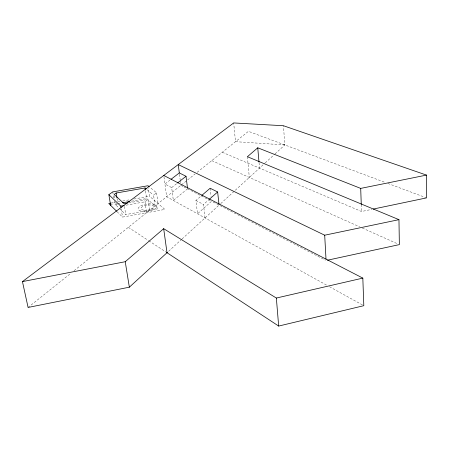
<?xml version="1.0" encoding="UTF-8"?>
<svg xmlns="http://www.w3.org/2000/svg" width="449" height="449" viewBox="0 0 449 449"><rect width="100%" height="100%" fill="white"/><g stroke="black" fill="none" stroke-linecap="round" stroke-linejoin="round"><path stroke-width="0.34" stroke-dasharray="2.25 1.68" d="M168.605 251.272L181.519 239.457M182.036 238.986L220.263 204.014M220.779 203.543L264.691 163.369M265.207 162.897L274.507 154.394M275.024 153.917L284.834 144.943L283.448 125.731M205.041 217.939L203.476 204.469L208.723 199.839M183.922 186.913L211.602 201.242L197.521 213.78L195.921 200.462L201.191 195.938M187.57 188.804L173.359 200.428L171.67 187.587L164.929 184.011L169.902 180.178M28.085 307.442L70.774 273.329M74.057 270.702L195.079 173.988M197.145 172.337L248.443 131.344L385.298 182.479M171.67 187.587L176.985 183.4M126.158 205.171L144.999 201.809L148.097 199.407L149.669 210.278M155.096 205.939L153.575 195.163L156.566 192.84L149.635 187.07M117.391 203.981L115.943 205.053L115.511 202.392M110.606 205.305L114.495 202.46L114.276 201.135M222.266 152.262L361.518 211.518L371.783 209.369M119.372 208.392L125.754 214.6L158.289 208.723L146.593 198.525L145.347 189.944M117.054 211.692L122.515 217.092L164.89 209.419L149.539 196.252L148.411 188.367M110.796 203.111L114.871 202.392M117.593 201.91L120.31 201.427M122.74 201L130.507 199.62M133.909 199.019L149.539 196.252M117.06 203.767L114.995 204.138L118.906 207.938M117.874 203.627L121.292 203.015M131.478 201.208L146.593 198.525M128.846 202.83L148.097 199.407M284.834 144.943L235.501 141.682L233.688 122.936M387.841 183.428L425.893 197.65M211.782 160.641L359.666 226.846M362.326 228.036L398.083 244.043M180.88 185.336L183.36 186.621M213.146 202.039L325.463 260.184M195.921 200.462L203.476 204.469M326.462 285.042L166.641 196.718L163.773 175.452M329.487 286.715L363.813 305.69M128.33 227.329L148.221 240.389M148.804 240.776L165.771 251.917M147.188 189.764L153.575 195.163M112.778 191.886L113.743 197.829M117.021 198.318L117.554 201.635M114.439 195.742L114.865 198.402M121.208 208.869L122.515 217.092M124.463 206.417L125.754 214.6M144.999 201.809L146.599 212.731M156.566 192.84L158.065 203.565M179.482 174.313L180.178 179.825M180.268 180.515L180.616 183.271M210.143 188.249L211.064 196.454M247.41 156.707L249.313 177.439M259.045 162.695L259.511 168.111M361.265 204.514L361.518 211.518M142.473 211.339A9.485 3.643 -8.2 0 0 156.903 206.619A9.485 3.643 -8.2 0 0 143.152 204.896A9.485 3.643 -8.2 0 0 142.473 211.339M143.972 210.199A6.64 2.548 -8.2 0 0 154.091 206.91A6.64 2.548 -8.2 0 0 144.483 205.687A6.64 2.548 -8.2 0 0 143.972 210.199"/><path stroke-width="0.67" d="M373.153 209.082L426.55 197.891L426.505 175.093L283.448 125.731L233.688 122.936L22.45 281.596L28.085 307.442L129.346 287.186L167.572 252.215M209.245 199.378L217.642 191.97L210.143 188.249L201.713 195.483M22.45 281.596L125.237 261.716L163.677 228.676L276.348 298.046L362.826 278.111L363.813 305.69L278.672 326.064L166.355 252.299M426.505 175.093L360.699 188.4L257.76 147.805L247.41 156.707L398.959 219.662L399.363 244.61L327.456 260.212M177.518 182.979L186.021 176.272L179.308 172.932L178.247 164.581L324.694 235.203L398.959 219.662M171.007 179.325L179.308 172.932M146.121 188.861L145.055 187.963L116.173 193.014L114.226 194.411L124.036 203.689L127.471 203.077M110.606 205.305L108.86 194.67L112.778 191.886L148.035 185.734L149.102 186.627M108.86 194.67L120.77 206.13L124.137 205.53M110.796 203.111L108.753 203.476L116.617 211.255M122.555 202.796L129.497 201.562M163.773 175.452L362.826 278.111M116.173 193.014L116.914 197.655M125.237 261.716L129.346 287.186M120.77 206.13L120.989 207.5M145.055 187.963L145.347 189.944M163.677 228.676L167.011 252.731M186.021 176.272L187.486 188.103M217.642 191.97L218.994 204.418M257.76 147.805L258.983 162.022M276.348 298.046L278.672 326.064M324.694 235.203L326.008 259.14M360.699 188.4L361.265 204.514"/></g></svg>
